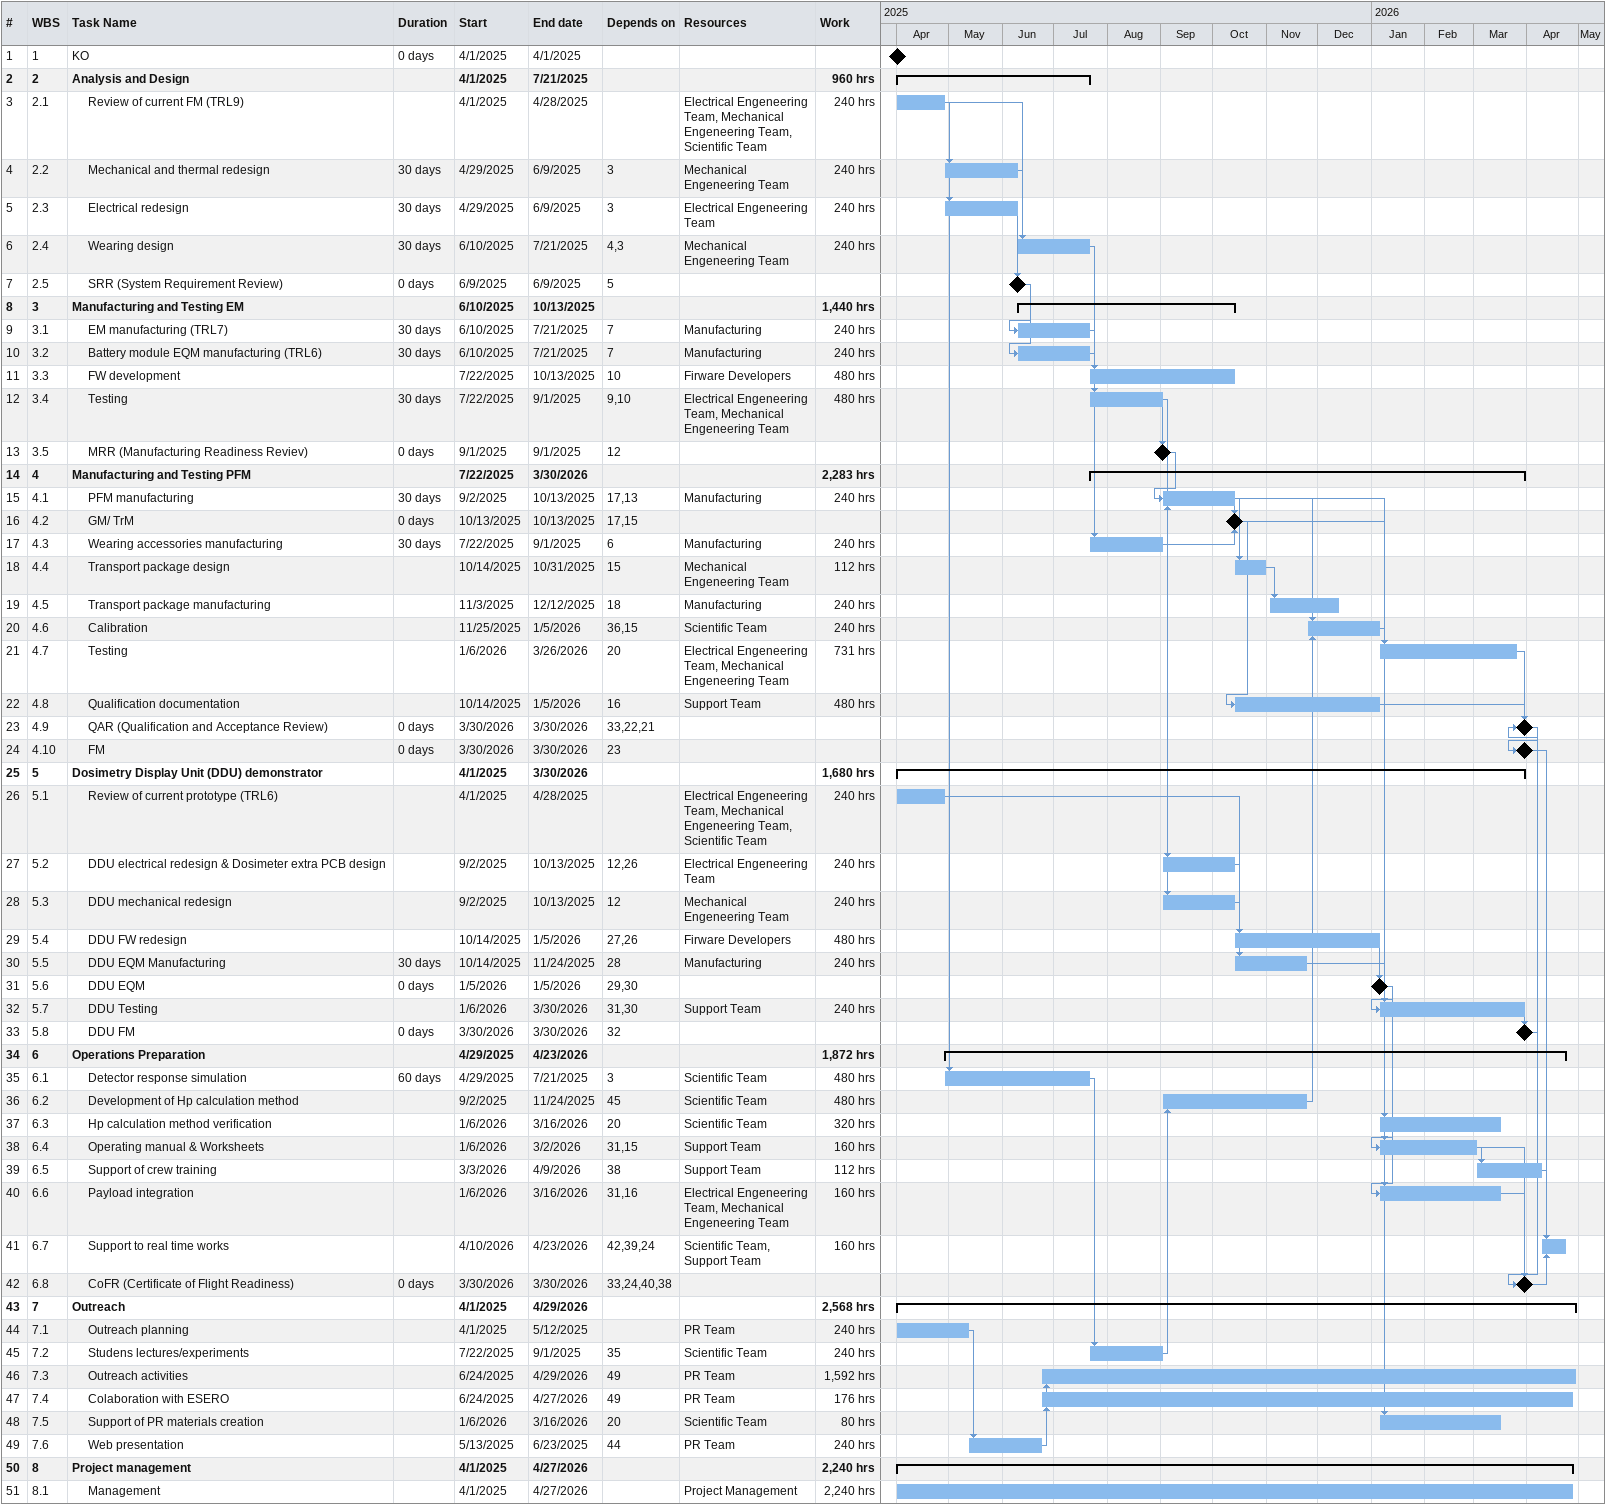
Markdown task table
| ID | WBS | Task | Duration | Start | Finish | Predecessors | Resources | Work (h) |
|---|---|---|---|---|---|---|---|---|
| 1 | 1 | KO | 0d | 2025-04-01 | 2025-04-01 |  |  |  |
| 2 | 2 | **Analysis and Design** |  | 2025-04-01 | 2025-07-21 |  |  | 960 |
| 3 | 2.1 | Review of current FM (TRL9) |  | 2025-04-01 | 2025-04-28 |  | Electrical Engeneering Team, Mechanical Engeneering Team, Scientific Team | 240 |
| 4 | 2.2 | Mechanical and thermal redesign | 30d | 2025-04-29 | 2025-06-09 | 3 | Mechanical Engeneering Team | 240 |
| 5 | 2.3 | Electrical redesign | 30d | 2025-04-29 | 2025-06-09 | 3 | Electrical Engeneering Team | 240 |
| 6 | 2.4 | Wearing design | 30d | 2025-06-10 | 2025-07-21 | 4, 3 | Mechanical Engeneering Team | 240 |
| 7 | 2.5 | SRR (System Requirement Review) | 0d | 2025-06-09 | 2025-06-09 | 5 |  |  |
| 8 | 3 | **Manufacturing and Testing EM** |  | 2025-06-10 | 2025-10-13 |  |  | 1440 |
| 9 | 3.1 | EM manufacturing (TRL7) | 30d | 2025-06-10 | 2025-07-21 | 7 | Manufacturing | 240 |
| 10 | 3.2 | Battery module EQM manufacturing (TRL6) | 30d | 2025-06-10 | 2025-07-21 | 7 | Manufacturing | 240 |
| 11 | 3.3 | FW development |  | 2025-07-22 | 2025-10-13 | 10 | Firware Developers | 480 |
| 12 | 3.4 | Testing | 30d | 2025-07-22 | 2025-09-01 | 9, 10 | Electrical Engeneering Team, Mechanical Engeneering Team | 480 |
| 13 | 3.5 | MRR (Manufacturing Readiness Reviev) | 0d | 2025-09-01 | 2025-09-01 | 12 |  |  |
| 14 | 4 | **Manufacturing and Testing PFM** |  | 2025-07-22 | 2026-03-30 |  |  | 2283 |
| 15 | 4.1 | PFM manufacturing | 30d | 2025-09-02 | 2025-10-13 | 17, 13 | Manufacturing | 240 |
| 16 | 4.2 | GM/ TrM | 0d | 2025-10-13 | 2025-10-13 | 17, 15 |  |  |
| 17 | 4.3 | Wearing accessories manufacturing | 30d | 2025-07-22 | 2025-09-01 | 6 | Manufacturing | 240 |
| 18 | 4.4 | Transport package design |  | 2025-10-14 | 2025-10-31 | 15 | Mechanical Engeneering Team | 112 |
| 19 | 4.5 | Transport package manufacturing |  | 2025-11-03 | 2025-12-12 | 18 | Manufacturing | 240 |
| 20 | 4.6 | Calibration |  | 2025-11-25 | 2026-01-05 | 36, 15 | Scientific Team | 240 |
| 21 | 4.7 | Testing |  | 2026-01-06 | 2026-03-26 | 20 | Electrical Engeneering Team, Mechanical Engeneering Team | 731 |
| 22 | 4.8 | Qualification documentation |  | 2025-10-14 | 2026-01-05 | 16 | Support Team | 480 |
| 23 | 4.9 | QAR (Qualification and Acceptance Review) | 0d | 2026-03-30 | 2026-03-30 | 33, 22, 21 |  |  |
| 24 | 4.10 | FM | 0d | 2026-03-30 | 2026-03-30 | 23 |  |  |
| 25 | 5 | **Dosimetry Display Unit (DDU) demonstrator** |  | 2025-04-01 | 2026-03-30 |  |  | 1680 |
| 26 | 5.1 | Review of current prototype (TRL6) |  | 2025-04-01 | 2025-04-28 |  | Electrical Engeneering Team, Mechanical Engeneering Team, Scientific Team | 240 |
| 27 | 5.2 | DDU electrical redesign & Dosimeter extra PCB design |  | 2025-09-02 | 2025-10-13 | 12, 26 | Electrical Engeneering Team | 240 |
| 28 | 5.3 | DDU mechanical redesign |  | 2025-09-02 | 2025-10-13 | 12 | Mechanical Engeneering Team | 240 |
| 29 | 5.4 | DDU FW redesign |  | 2025-10-14 | 2026-01-05 | 27, 26 | Firware Developers | 480 |
| 30 | 5.5 | DDU EQM Manufacturing | 30d | 2025-10-14 | 2025-11-24 | 28 | Manufacturing | 240 |
| 31 | 5.6 | DDU EQM | 0d | 2026-01-05 | 2026-01-05 | 29, 30 |  |  |
| 32 | 5.7 | DDU Testing |  | 2026-01-06 | 2026-03-30 | 31, 30 | Support Team | 240 |
| 33 | 5.8 | DDU FM | 0d | 2026-03-30 | 2026-03-30 | 32 |  |  |
| 34 | 6 | **Operations Preparation** |  | 2025-04-29 | 2026-04-23 |  |  | 1872 |
| 35 | 6.1 | Detector response simulation | 60d | 2025-04-29 | 2025-07-21 | 3 | Scientific Team | 480 |
| 36 | 6.2 | Development of Hp calculation method |  | 2025-09-02 | 2025-11-24 | 45 | Scientific Team | 480 |
| 37 | 6.3 | Hp calculation method verification |  | 2026-01-06 | 2026-03-16 | 20 | Scientific Team | 320 |
| 38 | 6.4 | Operating manual & Worksheets |  | 2026-01-06 | 2026-03-02 | 31, 15 | Support Team | 160 |
| 39 | 6.5 | Support of crew training |  | 2026-03-03 | 2026-04-09 | 38 | Support Team | 112 |
| 40 | 6.6 | Payload integration |  | 2026-01-06 | 2026-03-16 | 31, 16 | Electrical Engeneering Team, Mechanical Engeneering Team | 160 |
| 41 | 6.7 | Support to real time works |  | 2026-04-10 | 2026-04-23 | 42, 39, 24 | Scientific Team, Support Team | 160 |
| 42 | 6.8 | CoFR (Certificate of Flight Readiness) | 0d | 2026-03-30 | 2026-03-30 | 33, 24, 40, 38 |  |  |
| 43 | 7 | **Outreach** |  | 2025-04-01 | 2026-04-29 |  |  | 2568 |
| 44 | 7.1 | Outreach planning |  | 2025-04-01 | 2025-05-12 |  | PR Team | 240 |
| 45 | 7.2 | Studens lectures/experiments |  | 2025-07-22 | 2025-09-01 | 35 | Scientific Team | 240 |
| 46 | 7.3 | Outreach activities |  | 2025-06-24 | 2026-04-29 | 49 | PR Team | 1592 |
| 47 | 7.4 | Colaboration with ESERO |  | 2025-06-24 | 2026-04-27 | 49 | PR Team | 176 |
| 48 | 7.5 | Support of PR materials creation |  | 2026-01-06 | 2026-03-16 | 20 | Scientific Team | 80 |
| 49 | 7.6 | Web presentation |  | 2025-05-13 | 2025-06-23 | 44 | PR Team | 240 |
| 50 | 8 | **Project management** |  | 2025-04-01 | 2026-04-27 |  |  | 2240 |
| 51 | 8.1 | Management |  | 2025-04-01 | 2026-04-27 |  | Project Management | 2240 |
